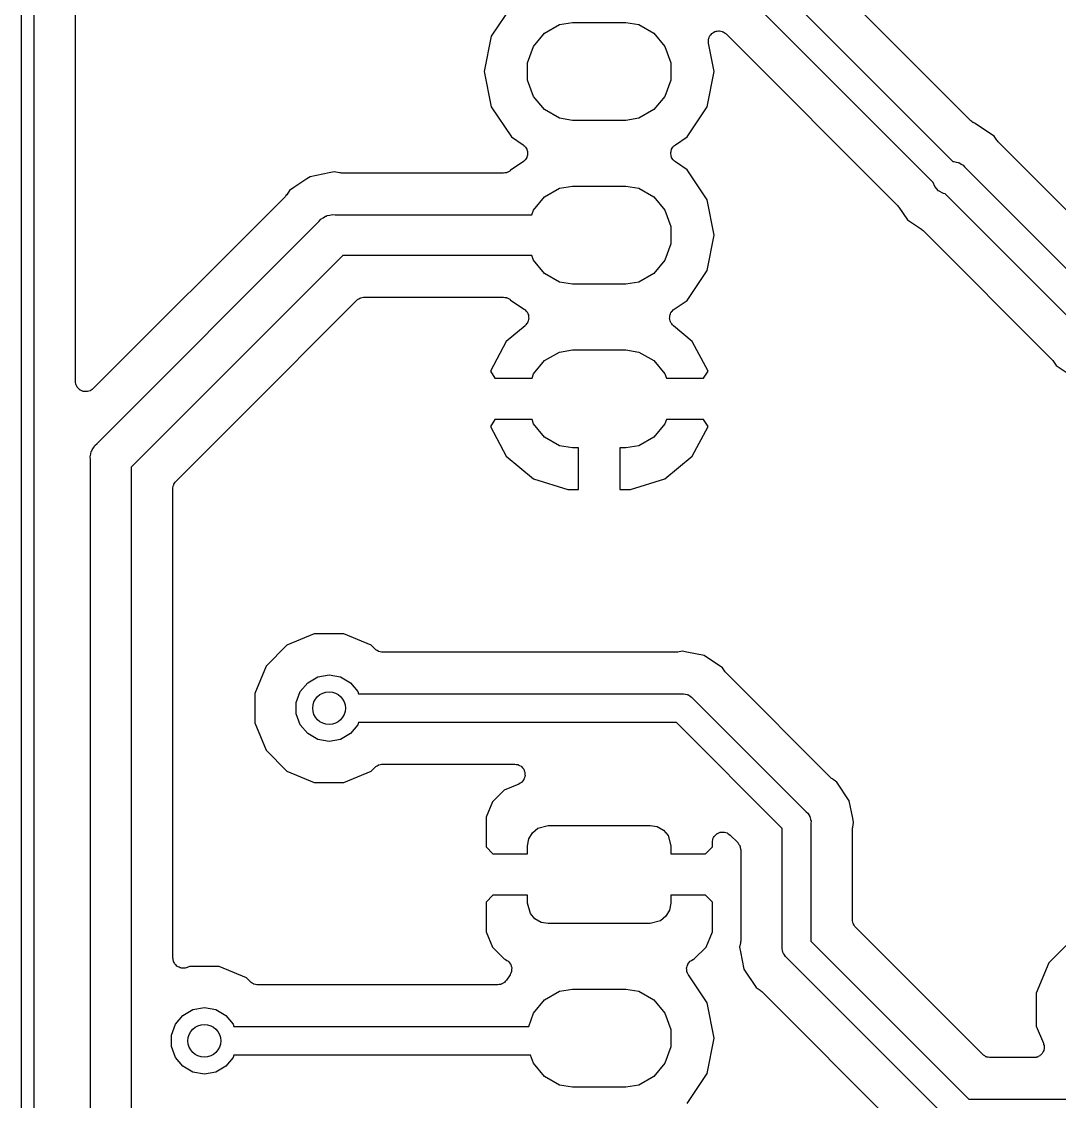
# Model space of a CAD drawing. Extents: x 51.7 to 143, y -96 to -37.9.
# Drawn here: x 51.74 to 64.43, y -70.97 to -57.78 of the extents above; entities that cross this region are included whole.
import ezdxf

# ---------------------------------------------------------------- set-up
doc = ezdxf.new("R2010")
doc.units = 0
doc.header["$MEASUREMENT"] = 0
doc.layers.add('BLACK', color=7, linetype='CONTINUOUS')

msp = doc.modelspace()

# ---------------------------------------------------------------- linework, layer by layer
at = {"layer": 'BLACK', "linetype": 'CONTINUOUS'}
for p, q in [((51.741, -93.8596), (51.741, -40.2524)), ((51.891, -40.2639), (51.891, -93.8502)), ((52.399, -62.1734), (52.399, -40.3055)), ((63.3452, -58.9913), (60.3154, -55.9615)), ((59.9051, -56.2697), (63.1243, -59.4888)), ((62.885, -59.7445), (59.7035, -56.563)), ((57.7272, -57.5892), (57.4823, -57.9557)), ((58.1344, -57.9213), (58.3176, -57.8155)), ((58.3176, -57.8155), (58.4735, -57.788)), ((58.4735, -57.788), (59.1285, -57.788)), ((59.1285, -57.788), (59.2844, -57.8155)), ((59.2844, -57.8155), (59.4676, -57.9213)), ((60.1841, -57.9203), (60.189, -57.9154)), ((60.189, -57.9154), (60.2028, -57.9089)), ((60.2028, -57.9089), (60.2158, -57.901)), ((60.2158, -57.901), (60.2227, -57.8997)), ((60.2227, -57.8997), (60.229, -57.8967)), ((60.229, -57.8967), (60.2442, -57.8954)), ((60.2442, -57.8954), (60.2591, -57.8924)), ((60.2591, -57.8924), (60.266, -57.8935)), ((60.266, -57.8935), (60.2729, -57.8929)), ((60.2729, -57.8929), (60.2876, -57.8968)), ((60.2876, -57.8968), (60.3027, -57.8991)), ((60.3027, -57.8991), (60.3088, -57.9025)), ((60.3088, -57.9025), (60.3155, -57.9043)), ((60.3155, -57.9043), (60.328, -57.913)), ((60.328, -57.913), (60.3414, -57.9203)), ((57.4823, -57.9557), (57.3963, -58.388)), ((57.9984, -58.0834), (58.1344, -57.9213)), ((59.4676, -57.9213), (59.6036, -58.0834)), ((60.1354, -58.0305), (60.1367, -58.0153)), ((60.1372, -58.0372), (60.1354, -58.0305)), ((60.1364, -58.0001), (60.1386, -57.9935)), ((60.1367, -58.0153), (60.1364, -58.0001)), ((60.1373, -58.0442), (60.1372, -58.0372)), ((60.2057, -58.388), (60.1373, -58.0442)), ((60.1386, -57.9935), (60.1392, -57.9865)), ((60.1392, -57.9865), (60.1456, -57.9727)), ((60.1456, -57.9727), (60.1505, -57.9583)), ((60.1505, -57.9583), (60.1549, -57.9529)), ((60.1549, -57.9529), (60.1578, -57.9465)), ((60.1578, -57.9465), (60.1686, -57.9358)), ((60.1686, -57.9358), (60.1781, -57.9239)), ((60.1781, -57.9239), (60.1841, -57.9203)), ((60.3414, -57.9203), (60.346, -57.9256)), ((60.346, -57.9256), (60.3517, -57.9296)), ((60.3517, -57.9296), (62.448, -60.0259)), ((57.926, -58.2822), (57.9984, -58.0834)), ((59.6036, -58.0834), (59.676, -58.2822)), ((57.926, -58.4938), (57.926, -58.2822)), ((59.676, -58.2822), (59.676, -58.4938)), ((57.3963, -58.388), (57.4823, -58.8203)), ((60.1197, -58.8203), (60.2057, -58.388)), ((57.9984, -58.6926), (57.926, -58.4938)), ((59.676, -58.4938), (59.6036, -58.6926)), ((58.1344, -58.8547), (57.9984, -58.6926)), ((59.6036, -58.6926), (59.4676, -58.8547)), ((57.4823, -58.8203), (57.7272, -59.1868)), ((59.8748, -59.1868), (60.1197, -58.8203)), ((58.3176, -58.9605), (58.1344, -58.8547)), ((58.4735, -58.988), (58.3176, -58.9605)), ((59.2844, -58.9605), (59.1285, -58.988)), ((59.4676, -58.8547), (59.2844, -58.9605)), ((59.1285, -58.988), (58.4735, -58.988)), ((63.3577, -59), (63.3452, -58.9913)), ((63.3691, -59.0101), (63.3577, -59)), ((63.3756, -59.0126), (63.3691, -59.0101)), ((63.3813, -59.0166), (63.3756, -59.0126)), ((63.3884, -59.0185), (63.3813, -59.0166)), ((63.6294, -59.1796), (63.3884, -59.0185)), ((57.7272, -59.1868), (57.8702, -59.2824)), ((59.7318, -59.2824), (59.8748, -59.1868)), ((63.662, -59.2283), (63.6294, -59.1796)), ((63.6706, -59.2373), (63.662, -59.2283)), ((57.8702, -59.2824), (57.8802, -59.292)), ((57.8802, -59.292), (57.8914, -59.3002)), ((57.8914, -59.3002), (57.896, -59.3071)), ((57.896, -59.3071), (57.9021, -59.3129)), ((57.9021, -59.3129), (57.9082, -59.3253)), ((57.9082, -59.3253), (57.9159, -59.3369)), ((57.9159, -59.3369), (57.9179, -59.345)), ((57.9179, -59.345), (57.9216, -59.3525)), ((57.9216, -59.3525), (57.9231, -59.3662)), ((57.9231, -59.3662), (57.9264, -59.3797)), ((59.6756, -59.3797), (59.6789, -59.3662)), ((59.6789, -59.3662), (59.6804, -59.3525)), ((59.6804, -59.3525), (59.6841, -59.345)), ((59.6841, -59.345), (59.6861, -59.3369)), ((59.6861, -59.3369), (59.6938, -59.3253)), ((59.6938, -59.3253), (59.6999, -59.3129)), ((59.6999, -59.3129), (59.706, -59.3071)), ((59.706, -59.3071), (59.7106, -59.3002)), ((59.7106, -59.3002), (59.7218, -59.292)), ((59.7218, -59.292), (59.7318, -59.2824)), ((63.6778, -59.2475), (63.6706, -59.2373)), ((65.1531, -60.7228), (63.6778, -59.2475)), ((57.8702, -59.4936), (57.7176, -59.5956)), ((57.8802, -59.484), (57.8702, -59.4936)), ((57.8914, -59.4758), (57.8802, -59.484)), ((57.896, -59.4689), (57.8914, -59.4758)), ((57.9021, -59.4631), (57.896, -59.4689)), ((57.9082, -59.4507), (57.9021, -59.4631)), ((57.9159, -59.4391), (57.9082, -59.4507)), ((57.9179, -59.431), (57.9159, -59.4391)), ((57.9216, -59.4235), (57.9179, -59.431)), ((57.9231, -59.4098), (57.9216, -59.4235)), ((57.9264, -59.3963), (57.9231, -59.4098)), ((57.9264, -59.3797), (57.9255, -59.388)), ((57.9255, -59.388), (57.9264, -59.3963)), ((59.6765, -59.388), (59.6756, -59.3797)), ((59.6756, -59.3963), (59.6765, -59.388)), ((59.6789, -59.4098), (59.6756, -59.3963)), ((59.6804, -59.4235), (59.6789, -59.4098)), ((59.6841, -59.431), (59.6804, -59.4235)), ((59.6861, -59.4391), (59.6841, -59.431)), ((59.6938, -59.4507), (59.6861, -59.4391)), ((59.6999, -59.4631), (59.6938, -59.4507)), ((59.706, -59.4689), (59.6999, -59.4631)), ((59.7106, -59.4758), (59.706, -59.4689)), ((59.7218, -59.484), (59.7106, -59.4758)), ((59.7318, -59.4936), (59.7218, -59.484)), ((59.8748, -59.5892), (59.7318, -59.4936)), ((63.1243, -59.4888), (63.1367, -59.4877)), ((63.1367, -59.4877), (63.1623, -59.4946)), ((63.1623, -59.4946), (63.1885, -59.4992)), ((55.5006, -59.6276), (55.2672, -59.674)), ((55.563, -59.6152), (55.5006, -59.6276)), ((55.5006, -59.6276), (55.5006, -59.6276)), ((55.6254, -59.6276), (55.563, -59.6152)), ((55.6379, -59.6278), (55.6254, -59.6276)), ((55.6502, -59.63), (55.6379, -59.6278)), ((57.632, -59.63), (55.6502, -59.63)), ((57.6497, -59.6269), (57.632, -59.63)), ((57.6676, -59.6249), (57.6497, -59.6269)), ((57.6713, -59.6231), (57.6676, -59.6249)), ((57.6755, -59.6223), (57.6713, -59.6231)), ((57.691, -59.6134), (57.6755, -59.6223)), ((57.7071, -59.6054), (57.691, -59.6134)), ((57.71, -59.6024), (57.7071, -59.6054)), ((57.7137, -59.6003), (57.71, -59.6024)), ((57.7176, -59.5956), (57.7137, -59.6003)), ((60.1197, -59.9557), (59.8748, -59.5892)), ((63.1885, -59.4992), (63.1962, -59.5036)), ((63.1962, -59.5036), (63.2048, -59.5059)), ((63.2048, -59.5059), (63.2266, -59.5212)), ((63.2266, -59.5212), (63.2495, -59.5344)), ((63.2495, -59.5344), (63.2666, -59.5548)), ((63.2666, -59.5548), (64.9798, -61.268)), ((55.2274, -59.7006), (55.0694, -59.8062)), ((55.2672, -59.674), (55.2274, -59.7006)), ((62.9021, -59.7915), (62.885, -59.7445)), ((54.9812, -59.8944), (54.9725, -59.9034)), ((55.0165, -59.8415), (54.9812, -59.8944)), ((55.0694, -59.8062), (55.0165, -59.8415)), ((58.1344, -59.9213), (58.3176, -59.8155)), ((58.3176, -59.8155), (58.4735, -59.788)), ((58.4735, -59.788), (59.1285, -59.788)), ((59.1285, -59.788), (59.2844, -59.8155)), ((59.2844, -59.8155), (59.4676, -59.9213)), ((62.9475, -59.8456), (62.9021, -59.7915)), ((63.0085, -59.8808), (62.9475, -59.8456)), ((63.0309, -59.8848), (63.0085, -59.8808)), ((64.7494, -61.6032), (63.0309, -59.8848)), ((54.9654, -59.9136), (52.6158, -62.2632)), ((54.9725, -59.9034), (54.9654, -59.9136)), ((57.9984, -60.0834), (58.1344, -59.9213)), ((59.4676, -59.9213), (59.6036, -60.0834)), ((60.2057, -60.388), (60.1197, -59.9557)), ((62.448, -60.0259), (62.4552, -60.0362)), ((55.4285, -60.177), (55.4557, -60.1579)), ((55.4557, -60.1579), (55.4665, -60.155)), ((55.4665, -60.155), (55.4762, -60.1495)), ((55.4762, -60.1495), (55.5088, -60.1437)), ((55.5088, -60.1437), (55.5409, -60.1351)), ((55.5409, -60.1351), (55.5739, -60.138)), ((55.5739, -60.138), (57.9785, -60.138)), ((57.9785, -60.138), (57.9984, -60.0834)), ((59.6036, -60.0834), (59.676, -60.2822)), ((62.4552, -60.0362), (62.4638, -60.0452)), ((62.4638, -60.0452), (62.5676, -60.2004)), ((52.6629, -62.9345), (55.3785, -60.2189)), ((55.3785, -60.2189), (55.3998, -60.1935)), ((55.3998, -60.1935), (55.4285, -60.177)), ((59.676, -60.2822), (59.676, -60.4938)), ((62.5676, -60.2004), (62.7398, -60.3156)), ((60.1197, -60.8203), (60.2057, -60.388)), ((62.7398, -60.3156), (62.7489, -60.3242)), ((62.7489, -60.3242), (62.7591, -60.3313)), ((62.7591, -60.3313), (64.3382, -61.9105)), ((59.676, -60.4938), (59.6036, -60.6926)), ((55.6666, -60.638), (53.082, -63.2226)), ((57.9785, -60.638), (55.6666, -60.638)), ((57.9984, -60.6926), (57.9785, -60.638)), ((58.1344, -60.8547), (57.9984, -60.6926)), ((59.6036, -60.6926), (59.4676, -60.8547)), ((58.3176, -60.9605), (58.1344, -60.8547)), ((59.4676, -60.8547), (59.2844, -60.9605)), ((59.8748, -61.1868), (60.1197, -60.8203)), ((58.4735, -60.988), (58.3176, -60.9605)), ((59.1285, -60.988), (58.4735, -60.988)), ((59.2844, -60.9605), (59.1285, -60.988)), ((54.4072, -62.6158), (55.8398, -61.1832)), ((55.8398, -61.1832), (55.8444, -61.18)), ((55.8444, -61.18), (55.8479, -61.1757)), ((55.8479, -61.1757), (55.8623, -61.1674)), ((55.8623, -61.1674), (55.8759, -61.1579)), ((55.8759, -61.1579), (55.8813, -61.1565)), ((55.8813, -61.1565), (55.8861, -61.1537)), ((55.8861, -61.1537), (55.9025, -61.1508)), ((55.9025, -61.1508), (55.9185, -61.1465)), ((55.9185, -61.1465), (55.9241, -61.147)), ((55.9241, -61.147), (55.9296, -61.146)), ((55.9296, -61.146), (57.632, -61.146)), ((57.632, -61.146), (57.6497, -61.1491)), ((57.6497, -61.1491), (57.6676, -61.1511)), ((57.6676, -61.1511), (57.6713, -61.1529)), ((57.6713, -61.1529), (57.6755, -61.1537)), ((57.6755, -61.1537), (57.691, -61.1626)), ((57.691, -61.1626), (57.7071, -61.1706)), ((57.7071, -61.1706), (57.71, -61.1736)), ((57.71, -61.1736), (57.7137, -61.1757)), ((57.7137, -61.1757), (57.7176, -61.1804)), ((57.7176, -61.1804), (57.8839, -61.2916)), ((59.7181, -61.2916), (59.8748, -61.1868)), ((57.8839, -61.2916), (57.8893, -61.2967)), ((57.8893, -61.2967), (57.8957, -61.3004)), ((57.8957, -61.3004), (57.9051, -61.3118)), ((57.9051, -61.3118), (57.9158, -61.3221)), ((57.9158, -61.3221), (57.9191, -61.3287)), ((57.9191, -61.3287), (57.9238, -61.3344)), ((57.9238, -61.3344), (57.9288, -61.3483)), ((59.6732, -61.3483), (59.6782, -61.3344)), ((59.6782, -61.3344), (59.6829, -61.3287)), ((59.6829, -61.3287), (59.6862, -61.3221)), ((59.6862, -61.3221), (59.6969, -61.3118)), ((59.6969, -61.3118), (59.7063, -61.3004)), ((59.7063, -61.3004), (59.7127, -61.2967)), ((59.7127, -61.2967), (59.7181, -61.2916)), ((57.9134, -61.4727), (57.9051, -61.485)), ((57.9229, -61.4614), (57.9134, -61.4727)), ((57.9255, -61.4545), (57.9229, -61.4614)), ((57.9296, -61.4483), (57.9255, -61.4545)), ((57.9288, -61.3483), (57.9353, -61.3616)), ((57.9331, -61.4339), (57.9296, -61.4483)), ((57.9383, -61.42), (57.9331, -61.4339)), ((57.9353, -61.3616), (57.9361, -61.369)), ((57.9361, -61.369), (57.9386, -61.3759)), ((57.9384, -61.4127), (57.9383, -61.42)), ((57.9401, -61.4055), (57.9384, -61.4127)), ((57.9386, -61.3759), (57.9385, -61.3907)), ((57.9385, -61.3907), (57.9401, -61.4055)), ((59.6619, -61.4055), (59.6635, -61.3907)), ((59.6636, -61.4127), (59.6619, -61.4055)), ((59.6634, -61.3759), (59.6659, -61.369)), ((59.6635, -61.3907), (59.6634, -61.3759)), ((59.6637, -61.42), (59.6636, -61.4127)), ((59.6688, -61.4339), (59.6637, -61.42)), ((59.6659, -61.369), (59.6667, -61.3616)), ((59.6667, -61.3616), (59.6732, -61.3483)), ((59.6724, -61.4483), (59.6688, -61.4339)), ((59.6765, -61.4545), (59.6724, -61.4483)), ((59.6791, -61.4614), (59.6765, -61.4545)), ((59.6886, -61.4727), (59.6791, -61.4614)), ((59.6969, -61.485), (59.6886, -61.4727)), ((57.8944, -61.495), (57.6634, -61.6862)), ((57.8992, -61.4894), (57.8944, -61.495)), ((57.9051, -61.485), (57.8992, -61.4894)), ((59.7028, -61.4894), (59.6969, -61.485)), ((59.7076, -61.495), (59.7028, -61.4894)), ((59.9386, -61.6862), (59.7076, -61.495)), ((57.6634, -61.6862), (57.471, -62.05)), ((60.131, -62.05), (59.9386, -61.6862)), ((58.1344, -61.9213), (58.3176, -61.8155)), ((58.3176, -61.8155), (58.4735, -61.788)), ((58.4735, -61.788), (59.1285, -61.788)), ((59.1285, -61.788), (59.2844, -61.8155)), ((59.2844, -61.8155), (59.4676, -61.9213)), ((57.9984, -62.0834), (58.1344, -61.9213)), ((59.4676, -61.9213), (59.6036, -62.0834)), ((64.3382, -61.9105), (64.3454, -61.9207)), ((64.3454, -61.9207), (64.354, -61.9297)), ((64.354, -61.9297), (64.3866, -61.9784)), ((64.3866, -61.9784), (64.6208, -62.1349)), ((57.471, -62.05), (57.5259, -62.134)), ((57.5259, -62.134), (57.9799, -62.134)), ((57.9799, -62.134), (57.9984, -62.0834)), ((59.6036, -62.0834), (59.6221, -62.134)), ((59.6221, -62.134), (60.0761, -62.134)), ((60.0761, -62.134), (60.131, -62.05)), ((52.4019, -62.1898), (52.399, -62.1734)), ((52.4033, -62.2063), (52.4019, -62.1898)), ((52.4057, -62.2114), (52.4033, -62.2063)), ((52.4067, -62.2169), (52.4057, -62.2114)), ((52.415, -62.2312), (52.4067, -62.2169)), ((52.422, -62.2463), (52.415, -62.2312)), ((52.4259, -62.2502), (52.422, -62.2463)), ((52.4287, -62.2551), (52.4259, -62.2502)), ((52.4414, -62.2657), (52.4287, -62.2551)), ((52.4532, -62.2775), (52.4414, -62.2657)), ((52.6158, -62.2632), (52.6022, -62.2727)), ((52.4582, -62.2798), (52.4532, -62.2775)), ((52.4625, -62.2834), (52.4582, -62.2798)), ((52.4781, -62.2891), (52.4625, -62.2834)), ((52.4931, -62.2961), (52.4781, -62.2891)), ((52.4987, -62.2966), (52.4931, -62.2961)), ((52.5039, -62.2985), (52.4987, -62.2966)), ((52.5205, -62.2985), (52.5039, -62.2985)), ((52.5371, -62.2999), (52.5205, -62.2985)), ((52.5425, -62.2985), (52.5371, -62.2999)), ((52.5481, -62.2985), (52.5425, -62.2985)), ((52.5636, -62.2928), (52.5481, -62.2985)), ((52.5797, -62.2885), (52.5636, -62.2928)), ((52.5842, -62.2853), (52.5797, -62.2885)), ((52.5895, -62.2834), (52.5842, -62.2853)), ((52.6022, -62.2727), (52.5895, -62.2834)), ((53.6272, -63.3958), (54.4072, -62.6158)), ((54.4072, -62.6158), (54.4072, -62.6158)), ((57.5259, -62.642), (57.471, -62.726)), ((57.9799, -62.642), (57.5259, -62.642)), ((57.9984, -62.6926), (57.9799, -62.642)), ((59.6221, -62.642), (59.6036, -62.6926)), ((60.0761, -62.642), (59.6221, -62.642)), ((60.131, -62.726), (60.0761, -62.642)), ((57.471, -62.726), (57.6634, -63.0898)), ((58.1344, -62.8547), (57.9984, -62.6926)), ((59.6036, -62.6926), (59.4676, -62.8547)), ((59.9386, -63.0898), (60.131, -62.726)), ((58.3176, -62.9605), (58.1344, -62.8547)), ((59.4676, -62.8547), (59.2844, -62.9605)), ((52.5877, -63.0648), (52.5935, -63.0322)), ((52.5935, -63.0322), (52.599, -63.0225)), ((52.599, -63.0225), (52.6019, -63.0117)), ((52.6019, -63.0117), (52.621, -62.9845)), ((52.621, -62.9845), (52.6375, -62.9558)), ((52.6375, -62.9558), (52.6629, -62.9345)), ((58.4735, -62.988), (58.3176, -62.9605)), ((58.547, -62.988), (58.4735, -62.988)), ((58.547, -63.496), (58.547, -62.988)), ((59.1285, -62.988), (59.055, -62.988)), ((59.055, -62.988), (59.055, -63.496)), ((59.2844, -62.9605), (59.1285, -62.988)), ((52.5791, -63.0969), (52.5877, -63.0648)), ((52.582, -63.1299), (52.5791, -63.0969)), ((52.582, -79.4911), (52.582, -63.1299)), ((57.6634, -63.0898), (57.9976, -63.3665)), ((59.6044, -63.3665), (59.9386, -63.0898)), ((53.082, -63.2226), (53.082, -79.3984)), ((53.5948, -63.4585), (53.5977, -63.4421)), ((53.5977, -63.4421), (53.6005, -63.4373)), ((53.6005, -63.4373), (53.6019, -63.4319)), ((53.6019, -63.4319), (53.6114, -63.4183)), ((53.6114, -63.4183), (53.6197, -63.4039)), ((53.6197, -63.4039), (53.624, -63.4004)), ((53.624, -63.4004), (53.6272, -63.3958)), ((57.9976, -63.3665), (58.4181, -63.496)), ((59.1839, -63.496), (59.6044, -63.3665)), ((53.59, -63.4856), (53.591, -63.4801)), ((53.59, -69.2176), (53.59, -63.4856)), ((53.5905, -63.4745), (53.5948, -63.4585)), ((53.591, -63.4801), (53.5905, -63.4745)), ((58.4181, -63.496), (58.547, -63.496)), ((59.055, -63.496), (59.1839, -63.496)), ((55.3184, -65.259), (54.9847, -65.3972)), ((55.6796, -65.259), (55.3184, -65.259)), ((56.0133, -65.3972), (55.6796, -65.259)), ((54.9847, -65.3972), (54.7292, -65.6527)), ((56.0629, -65.4468), (56.0133, -65.3972)), ((56.0675, -65.45), (56.0629, -65.4468)), ((56.0711, -65.4543), (56.0675, -65.45)), ((56.0854, -65.4626), (56.0711, -65.4543)), ((56.099, -65.4721), (56.0854, -65.4626)), ((56.1044, -65.4735), (56.099, -65.4721)), ((56.1093, -65.4763), (56.1044, -65.4735)), ((56.1256, -65.4792), (56.1093, -65.4763)), ((56.1416, -65.4835), (56.1256, -65.4792)), ((56.1472, -65.483), (56.1416, -65.4835)), ((56.1527, -65.484), (56.1472, -65.483)), ((59.7372, -65.484), (56.1527, -65.484)), ((59.7495, -65.4818), (59.7372, -65.484)), ((59.762, -65.4816), (59.7495, -65.4818)), ((59.817, -65.4706), (59.762, -65.4816)), ((59.872, -65.4816), (59.817, -65.4706)), ((60.0835, -65.5236), (59.872, -65.4816)), ((59.872, -65.4816), (59.872, -65.4816)), ((60.3094, -65.6746), (60.0835, -65.5236)), ((54.7292, -65.6527), (54.591, -65.9864)), ((60.3406, -65.7212), (60.3094, -65.6746)), ((55.2379, -65.8559), (55.3601, -65.7853)), ((55.3601, -65.7853), (55.499, -65.7608)), ((55.499, -65.7608), (55.6379, -65.7853)), ((55.6379, -65.7853), (55.7601, -65.8559)), ((60.3492, -65.7302), (60.3406, -65.7212)), ((60.3564, -65.7405), (60.3492, -65.7302)), ((61.6405, -67.0246), (60.3564, -65.7405)), ((55.1472, -65.9639), (55.2379, -65.8559)), ((55.7601, -65.8559), (55.8508, -65.9639)), ((54.591, -65.9864), (54.591, -66.3476)), ((55.099, -66.0965), (55.1472, -65.9639)), ((55.8508, -65.9639), (55.861, -65.992)), ((55.861, -65.992), (59.8094, -65.992)), ((59.8094, -65.992), (59.8325, -65.99)), ((59.8325, -65.99), (59.8549, -65.996)), ((59.8549, -65.996), (59.8778, -66)), ((59.8778, -66), (59.8845, -66.0039)), ((59.8845, -66.0039), (59.8921, -66.006)), ((59.8921, -66.006), (59.9111, -66.0193)), ((59.9111, -66.0193), (59.9312, -66.0309)), ((59.9312, -66.0309), (59.9461, -66.0487)), ((59.9461, -66.0487), (61.3323, -67.4349)), ((55.099, -66.2375), (55.099, -66.0965)), ((54.591, -66.3476), (54.7292, -66.6813)), ((55.1472, -66.3701), (55.099, -66.2375)), ((55.861, -66.342), (55.8508, -66.3701)), ((59.7445, -66.342), (55.861, -66.342)), ((61.039, -67.6365), (59.7445, -66.342)), ((55.2379, -66.4781), (55.1472, -66.3701)), ((55.3601, -66.5487), (55.2379, -66.4781)), ((55.7601, -66.4781), (55.6379, -66.5487)), ((55.8508, -66.3701), (55.7601, -66.4781)), ((55.499, -66.5732), (55.3601, -66.5487)), ((55.6379, -66.5487), (55.499, -66.5732)), ((54.7292, -66.6813), (54.9847, -66.9368)), ((56.0629, -66.8872), (56.0675, -66.884)), ((56.0675, -66.884), (56.0711, -66.8797)), ((56.0711, -66.8797), (56.0854, -66.8714)), ((56.0854, -66.8714), (56.099, -66.8619)), ((56.099, -66.8619), (56.1044, -66.8605)), ((56.1044, -66.8605), (56.1093, -66.8577)), ((56.1093, -66.8577), (56.1256, -66.8548)), ((56.1256, -66.8548), (56.1416, -66.8505)), ((56.1416, -66.8505), (56.1472, -66.851)), ((56.1472, -66.851), (56.1527, -66.85)), ((56.1527, -66.85), (57.7683, -66.85)), ((57.7683, -66.85), (57.7873, -66.8534)), ((57.7873, -66.8534), (57.8065, -66.8559)), ((57.8065, -66.8559), (57.809, -66.8572)), ((57.809, -66.8572), (57.8117, -66.8577)), ((57.8117, -66.8577), (57.8285, -66.8673)), ((57.8285, -66.8673), (57.8456, -66.8762)), ((57.8456, -66.8762), (57.8475, -66.8783)), ((57.8475, -66.8783), (57.8499, -66.8797)), ((57.8499, -66.8797), (57.8624, -66.8945)), ((54.9847, -66.9368), (55.3184, -67.075)), ((55.6796, -67.075), (56.0133, -66.9368)), ((56.0133, -66.9368), (56.0629, -66.8872)), ((57.8624, -66.8945), (57.8754, -66.9088)), ((57.8754, -66.9088), (57.8765, -66.9114)), ((57.8765, -66.9114), (57.8783, -66.9135)), ((57.8783, -66.9135), (57.8849, -66.9316)), ((57.8868, -67.0172), (57.881, -67.0356)), ((57.8849, -66.9316), (57.8923, -66.9495)), ((57.8934, -66.9991), (57.8868, -67.0172)), ((57.8923, -66.9495), (57.8924, -66.9523)), ((57.8924, -66.9523), (57.8934, -66.9549)), ((57.8934, -66.9549), (57.8934, -66.9743)), ((57.8934, -66.9743), (57.8942, -66.9936)), ((57.8942, -66.9936), (57.8934, -66.9963)), ((57.8934, -66.9963), (57.8934, -66.9991)), ((55.3184, -67.075), (55.6796, -67.075)), ((57.8169, -67.0943), (57.6382, -67.1683)), ((57.8332, -67.0839), (57.8169, -67.0943)), ((57.8499, -67.0743), (57.8332, -67.0839)), ((57.8517, -67.0721), (57.8499, -67.0743)), ((57.8541, -67.0706), (57.8517, -67.0721)), ((57.8659, -67.0553), (57.8541, -67.0706)), ((57.8783, -67.0405), (57.8659, -67.0553)), ((57.8792, -67.0379), (57.8783, -67.0405)), ((57.881, -67.0356), (57.8792, -67.0379)), ((61.6508, -67.0318), (61.6405, -67.0246)), ((61.6598, -67.0404), (61.6508, -67.0318)), ((61.7064, -67.0716), (61.6598, -67.0404)), ((61.8574, -67.2975), (61.7064, -67.0716)), ((57.6382, -67.1683), (57.4953, -67.3112)), ((57.4953, -67.3112), (57.418, -67.498)), ((61.8994, -67.509), (61.8574, -67.2975)), ((57.418, -67.498), (57.418, -67.8606)), ((61.3323, -67.4349), (61.3501, -67.4498)), ((61.3501, -67.4498), (61.3617, -67.4699)), ((61.3617, -67.4699), (61.375, -67.4889)), ((61.375, -67.4889), (61.3771, -67.4965)), ((61.3771, -67.4965), (61.381, -67.5032)), ((61.381, -67.5032), (61.385, -67.5261)), ((61.385, -67.5261), (61.391, -67.5485)), ((61.9104, -67.564), (61.8994, -67.509)), ((61.8994, -67.509), (61.8994, -67.509)), ((57.9845, -67.6883), (58.051, -67.6325)), ((58.051, -67.6325), (58.176, -67.599)), ((58.176, -67.599), (59.426, -67.599)), ((59.426, -67.599), (59.5115, -67.6141)), ((59.5115, -67.6141), (59.5867, -67.6575)), ((59.5867, -67.6575), (59.6425, -67.724)), ((61.039, -69.0804), (61.039, -67.6365)), ((61.391, -67.5485), (61.389, -67.5716)), ((61.389, -67.5716), (61.389, -69.0155)), ((61.897, -67.6438), (61.8992, -67.6315)), ((61.897, -68.7525), (61.897, -67.6438)), ((61.8992, -67.6315), (61.8994, -67.619)), ((61.8994, -67.619), (61.9104, -67.564)), ((57.926, -67.849), (57.9411, -67.7635)), ((57.9411, -67.7635), (57.9845, -67.6883)), ((59.6425, -67.724), (59.676, -67.849)), ((60.184, -67.8065), (60.1869, -67.7902)), ((60.184, -67.8606), (60.184, -67.8065)), ((60.1869, -67.7902), (60.1883, -67.7736)), ((60.1883, -67.7736), (60.1907, -67.7686)), ((60.1907, -67.7686), (60.1917, -67.7631)), ((60.1917, -67.7631), (60.2, -67.7487)), ((60.2, -67.7487), (60.207, -67.7337)), ((60.207, -67.7337), (60.2109, -67.7297)), ((60.2109, -67.7297), (60.2137, -67.7249)), ((60.2137, -67.7249), (60.2264, -67.7142)), ((60.2264, -67.7142), (60.2382, -67.7025)), ((60.2382, -67.7025), (60.2432, -67.7001)), ((60.2432, -67.7001), (60.2475, -67.6965)), ((60.2475, -67.6965), (60.2631, -67.6909)), ((60.2631, -67.6909), (60.2781, -67.6838)), ((60.2781, -67.6838), (60.2837, -67.6834)), ((60.2837, -67.6834), (60.2889, -67.6814)), ((60.2889, -67.6814), (60.3055, -67.6814)), ((60.3055, -67.6814), (60.3221, -67.68)), ((60.3221, -67.68), (60.3275, -67.6814)), ((60.3275, -67.6814), (60.3331, -67.6814)), ((60.3331, -67.6814), (60.3486, -67.6871)), ((60.3486, -67.6871), (60.3647, -67.6914)), ((60.3647, -67.6914), (60.3692, -67.6946)), ((60.3692, -67.6946), (60.3745, -67.6965)), ((60.3745, -67.6965), (60.3872, -67.7072)), ((60.3872, -67.7072), (60.4008, -67.7167)), ((60.4008, -67.7167), (60.4938, -67.8097)), ((60.4938, -67.8097), (60.497, -67.8143)), ((57.418, -67.8606), (57.5024, -67.945)), ((57.926, -67.945), (57.926, -67.849)), ((59.676, -67.849), (59.676, -67.945)), ((60.0996, -67.945), (60.184, -67.8606)), ((60.497, -67.8143), (60.5013, -67.8179)), ((60.5013, -67.8179), (60.5096, -67.8323)), ((60.5096, -67.8323), (60.5191, -67.8458)), ((60.5191, -67.8458), (60.5205, -67.8512)), ((60.5205, -67.8512), (60.5233, -67.8561)), ((60.5233, -67.8561), (60.5262, -67.8724)), ((60.5262, -67.8724), (60.5305, -67.8884)), ((60.5305, -67.8884), (60.53, -67.894)), ((60.53, -67.894), (60.531, -67.8995)), ((60.531, -67.8995), (60.531, -69.0082)), ((57.5024, -67.945), (57.926, -67.945)), ((59.676, -67.945), (60.0996, -67.945)), ((57.5024, -68.453), (57.418, -68.5374)), ((57.926, -68.453), (57.5024, -68.453)), ((57.926, -68.549), (57.926, -68.453)), ((60.0996, -68.453), (59.676, -68.453)), ((59.676, -68.453), (59.676, -68.549)), ((60.184, -68.5374), (60.0996, -68.453)), ((57.418, -68.5374), (57.418, -68.9)), ((57.9595, -68.674), (57.926, -68.549)), ((59.676, -68.549), (59.6609, -68.6345)), ((60.184, -68.9), (60.184, -68.5374)), ((58.0153, -68.7405), (57.9595, -68.674)), ((59.6175, -68.7097), (59.551, -68.7655)), ((59.6609, -68.6345), (59.6175, -68.7097)), ((58.0905, -68.7839), (58.0153, -68.7405)), ((58.176, -68.799), (58.0905, -68.7839)), ((59.426, -68.799), (58.176, -68.799)), ((59.551, -68.7655), (59.426, -68.799)), ((61.898, -68.758), (61.897, -68.7525)), ((61.8975, -68.7636), (61.898, -68.758)), ((61.9018, -68.7796), (61.8975, -68.7636)), ((61.9047, -68.7959), (61.9018, -68.7796)), ((61.9075, -68.8008), (61.9047, -68.7959)), ((61.9089, -68.8062), (61.9075, -68.8008)), ((61.9184, -68.8197), (61.9089, -68.8062)), ((61.9267, -68.8341), (61.9184, -68.8197)), ((61.931, -68.8377), (61.9267, -68.8341)), ((61.9342, -68.8423), (61.931, -68.8377)), ((63.4917, -70.3998), (61.9342, -68.8423)), ((57.418, -68.9), (57.4953, -69.0868)), ((60.1067, -69.0868), (60.184, -68.9)), ((64.58, -68.9955), (64.2965, -69.279)), ((57.4953, -69.0868), (57.6382, -69.2297)), ((59.9638, -69.2297), (60.1067, -69.0868)), ((60.5286, -69.033), (60.5176, -69.088)), ((60.5176, -69.088), (60.5286, -69.143)), ((60.5288, -69.0205), (60.5286, -69.033)), ((60.531, -69.0082), (60.5288, -69.0205)), ((61.037, -69.1035), (61.039, -69.0804)), ((61.043, -69.1259), (61.037, -69.1035)), ((61.047, -69.1488), (61.043, -69.1259)), ((61.389, -69.0155), (63.3185, -70.945)), ((53.5924, -69.2312), (53.59, -69.2176)), ((53.593, -69.2451), (53.5924, -69.2312)), ((53.5962, -69.2528), (53.593, -69.2451)), ((53.5977, -69.261), (53.5962, -69.2528)), ((53.6046, -69.273), (53.5977, -69.261)), ((57.6382, -69.2297), (57.6542, -69.2363)), ((57.6542, -69.2363), (57.6553, -69.237)), ((57.6553, -69.237), (57.6567, -69.2373)), ((57.6567, -69.2373), (57.6739, -69.2488)), ((57.6739, -69.2488), (57.6914, -69.26)), ((57.6914, -69.26), (57.6922, -69.2611)), ((57.6922, -69.2611), (57.6934, -69.2618)), ((59.9086, -69.2618), (59.9098, -69.2611)), ((59.9098, -69.2611), (59.9106, -69.26)), ((59.9106, -69.26), (59.9281, -69.2488)), ((59.9281, -69.2488), (59.9453, -69.2373)), ((59.9453, -69.2373), (59.9467, -69.237)), ((59.9467, -69.237), (59.9478, -69.2363)), ((59.9478, -69.2363), (59.9638, -69.2297)), ((60.5286, -69.143), (60.5286, -69.143)), ((60.5286, -69.143), (60.5706, -69.3545)), ((61.0509, -69.1555), (61.047, -69.1488)), ((61.053, -69.1631), (61.0509, -69.1555)), ((61.0663, -69.1821), (61.053, -69.1631)), ((61.0779, -69.2022), (61.0663, -69.1821)), ((61.0957, -69.2171), (61.0779, -69.2022)), ((63.071, -71.1925), (61.0957, -69.2171)), ((53.6099, -69.2858), (53.6046, -69.273)), ((53.6155, -69.292), (53.6099, -69.2858)), ((53.6197, -69.2992), (53.6155, -69.292)), ((53.6303, -69.3081), (53.6197, -69.2992)), ((53.6397, -69.3183), (53.6303, -69.3081)), ((53.6471, -69.3222), (53.6397, -69.3183)), ((53.6535, -69.3276), (53.6471, -69.3222)), ((53.6665, -69.3323), (53.6535, -69.3276)), ((53.6788, -69.3387), (53.6665, -69.3323)), ((53.6871, -69.3398), (53.6788, -69.3387)), ((53.6949, -69.3427), (53.6871, -69.3398)), ((53.7088, -69.3427), (53.6949, -69.3427)), ((53.7225, -69.3445), (53.7088, -69.3427)), ((53.7307, -69.3427), (53.7225, -69.3445)), ((53.7391, -69.3427), (53.7307, -69.3427)), ((53.7521, -69.3379), (53.7391, -69.3427)), ((53.7656, -69.3349), (53.7521, -69.3379)), ((53.7944, -69.323), (53.7656, -69.3349)), ((54.1556, -69.323), (53.7944, -69.323)), ((54.4893, -69.4612), (54.1556, -69.323)), ((57.6934, -69.2618), (57.7056, -69.2785)), ((57.7056, -69.2785), (57.7182, -69.2949)), ((57.7182, -69.2949), (57.7186, -69.2963)), ((57.7186, -69.2963), (57.7195, -69.2974)), ((57.7195, -69.2974), (57.7253, -69.3173)), ((57.7289, -69.3838), (57.7206, -69.4027)), ((57.7253, -69.3173), (57.7315, -69.337)), ((57.729, -69.3824), (57.7289, -69.3838)), ((57.7296, -69.3811), (57.729, -69.3824)), ((57.7305, -69.3604), (57.7296, -69.3811)), ((57.7318, -69.3398), (57.7305, -69.3604)), ((57.7315, -69.337), (57.7314, -69.3384)), ((57.7314, -69.3384), (57.7318, -69.3398)), ((59.8702, -69.3398), (59.8706, -69.3384)), ((59.8715, -69.3604), (59.8702, -69.3398)), ((59.8705, -69.337), (59.8767, -69.3173)), ((59.8706, -69.3384), (59.8705, -69.337)), ((59.8724, -69.3811), (59.8715, -69.3604)), ((59.873, -69.3824), (59.8724, -69.3811)), ((59.8731, -69.3838), (59.873, -69.3824)), ((59.8814, -69.4027), (59.8731, -69.3838)), ((59.8767, -69.3173), (59.8825, -69.2974)), ((59.8825, -69.2974), (59.8834, -69.2963)), ((59.8834, -69.2963), (59.8838, -69.2949)), ((59.8838, -69.2949), (59.8964, -69.2785)), ((59.8964, -69.2785), (59.9086, -69.2618)), ((60.5706, -69.3545), (60.7216, -69.5804)), ((64.2965, -69.279), (64.143, -69.6495)), ((54.5389, -69.5108), (54.4893, -69.4612)), ((54.5435, -69.514), (54.5389, -69.5108)), ((54.5471, -69.5183), (54.5435, -69.514)), ((54.5614, -69.5266), (54.5471, -69.5183)), ((57.6356, -69.5234), (57.6195, -69.5314)), ((57.6385, -69.5204), (57.6356, -69.5234)), ((57.6422, -69.5183), (57.6385, -69.5204)), ((57.6537, -69.5045), (57.6422, -69.5183)), ((57.6661, -69.4916), (57.6537, -69.5045)), ((57.7112, -69.4241), (57.6661, -69.4916)), ((57.7117, -69.4229), (57.7112, -69.4241)), ((57.7127, -69.4218), (57.7117, -69.4229)), ((57.7206, -69.4027), (57.7127, -69.4218)), ((59.8893, -69.4218), (59.8814, -69.4027)), ((59.8903, -69.4229), (59.8893, -69.4218)), ((59.8908, -69.4241), (59.8903, -69.4229)), ((60.1197, -69.7667), (59.8908, -69.4241)), ((54.575, -69.5361), (54.5614, -69.5266)), ((54.5804, -69.5375), (54.575, -69.5361)), ((54.5853, -69.5403), (54.5804, -69.5375)), ((54.6016, -69.5432), (54.5853, -69.5403)), ((54.6176, -69.5475), (54.6016, -69.5432)), ((54.6232, -69.547), (54.6176, -69.5475)), ((54.6287, -69.548), (54.6232, -69.547)), ((57.5605, -69.548), (54.6287, -69.548)), ((57.5782, -69.5449), (57.5605, -69.548)), ((57.5961, -69.5429), (57.5782, -69.5449)), ((57.5998, -69.5411), (57.5961, -69.5429)), ((57.604, -69.5403), (57.5998, -69.5411)), ((57.6195, -69.5314), (57.604, -69.5403)), ((58.1344, -69.7323), (58.3176, -69.6265)), ((58.3176, -69.6265), (58.4735, -69.599)), ((58.4735, -69.599), (59.1285, -69.599)), ((59.1285, -69.599), (59.2844, -69.6265)), ((59.2844, -69.6265), (59.4676, -69.7323)), ((60.7216, -69.5804), (60.7682, -69.6116)), ((60.7682, -69.6116), (60.7772, -69.6202)), ((60.7772, -69.6202), (60.7875, -69.6274)), ((60.7875, -69.6274), (62.5258, -71.3657)), ((64.143, -69.6495), (64.143, -70.0505)), ((57.9984, -69.8944), (58.1344, -69.7323)), ((59.4676, -69.7323), (59.6036, -69.8944)), ((60.2057, -70.199), (60.1197, -69.7667)), ((53.6232, -70.0279), (53.7139, -69.9199)), ((53.7139, -69.9199), (53.8361, -69.8493)), ((53.8361, -69.8493), (53.975, -69.8248)), ((53.975, -69.8248), (54.1139, -69.8493)), ((54.1139, -69.8493), (54.2361, -69.9199)), ((54.2361, -69.9199), (54.3268, -70.0279)), ((57.9395, -70.056), (57.9984, -69.8944)), ((59.6036, -69.8944), (59.676, -70.0932)), ((53.575, -70.1605), (53.6232, -70.0279)), ((54.3268, -70.0279), (54.337, -70.056)), ((64.143, -70.0505), (64.2304, -70.2614)), ((53.575, -70.3015), (53.575, -70.1605)), ((54.337, -70.056), (57.9395, -70.056)), ((59.676, -70.0932), (59.676, -70.3048)), ((53.6232, -70.4341), (53.575, -70.3015)), ((59.676, -70.3048), (59.6036, -70.5036)), ((60.1197, -70.6313), (60.2057, -70.199)), ((64.2304, -70.2614), (64.2334, -70.2749)), ((64.2334, -70.2749), (64.2381, -70.2879)), ((64.2381, -70.2879), (64.2381, -70.2963)), ((64.2381, -70.2963), (64.2399, -70.3045)), ((64.2399, -70.3045), (64.2381, -70.3182)), ((53.7139, -70.5421), (53.6232, -70.4341)), ((54.3268, -70.4341), (54.2361, -70.5421)), ((54.337, -70.406), (54.3268, -70.4341)), ((57.9628, -70.406), (54.337, -70.406)), ((57.9984, -70.5036), (57.9628, -70.406)), ((63.4963, -70.403), (63.4917, -70.3998)), ((63.4999, -70.4073), (63.4963, -70.403)), ((63.5143, -70.4156), (63.4999, -70.4073)), ((63.5278, -70.4251), (63.5143, -70.4156)), ((63.5332, -70.4265), (63.5278, -70.4251)), ((63.5381, -70.4293), (63.5332, -70.4265)), ((63.5544, -70.4322), (63.5381, -70.4293)), ((63.5704, -70.4365), (63.5544, -70.4322)), ((63.576, -70.436), (63.5704, -70.4365)), ((63.5815, -70.437), (63.576, -70.436)), ((64.113, -70.437), (63.5815, -70.437)), ((64.1267, -70.4346), (64.113, -70.437)), ((64.1405, -70.434), (64.1267, -70.4346)), ((64.1482, -70.4308), (64.1405, -70.434)), ((64.1565, -70.4293), (64.1482, -70.4308)), ((64.1685, -70.4224), (64.1565, -70.4293)), ((64.1813, -70.4171), (64.1685, -70.4224)), ((64.1874, -70.4115), (64.1813, -70.4171)), ((64.1947, -70.4073), (64.1874, -70.4115)), ((64.2036, -70.3967), (64.1947, -70.4073)), ((64.2138, -70.3873), (64.2036, -70.3967)), ((64.2176, -70.3799), (64.2138, -70.3873)), ((64.223, -70.3735), (64.2176, -70.3799)), ((64.2277, -70.3605), (64.223, -70.3735)), ((64.2341, -70.3482), (64.2277, -70.3605)), ((64.2352, -70.3399), (64.2341, -70.3482)), ((64.2381, -70.3321), (64.2352, -70.3399)), ((64.2381, -70.3182), (64.2381, -70.3321)), ((53.8361, -70.6127), (53.7139, -70.5421)), ((54.2361, -70.5421), (54.1139, -70.6127)), ((58.1344, -70.6657), (57.9984, -70.5036)), ((59.6036, -70.5036), (59.4676, -70.6657)), ((53.975, -70.6372), (53.8361, -70.6127)), ((54.1139, -70.6127), (53.975, -70.6372)), ((58.3176, -70.7715), (58.1344, -70.6657)), ((59.4676, -70.6657), (59.2844, -70.7715)), ((59.8748, -70.9978), (60.1197, -70.6313)), ((58.4735, -70.799), (58.3176, -70.7715)), ((59.1285, -70.799), (58.4735, -70.799)), ((59.2844, -70.7715), (59.1285, -70.799)), ((63.3185, -70.945), (67.3645, -70.945))]:
    msp.add_line(p, q, dxfattribs=at)
at = {"layer": 'BLACK'}
for centre in [(55.499, -66.167), (53.975, -70.231)]:
    msp.add_circle(centre, 0.2, dxfattribs=at)

doc.saveas('drawing.dxf')
